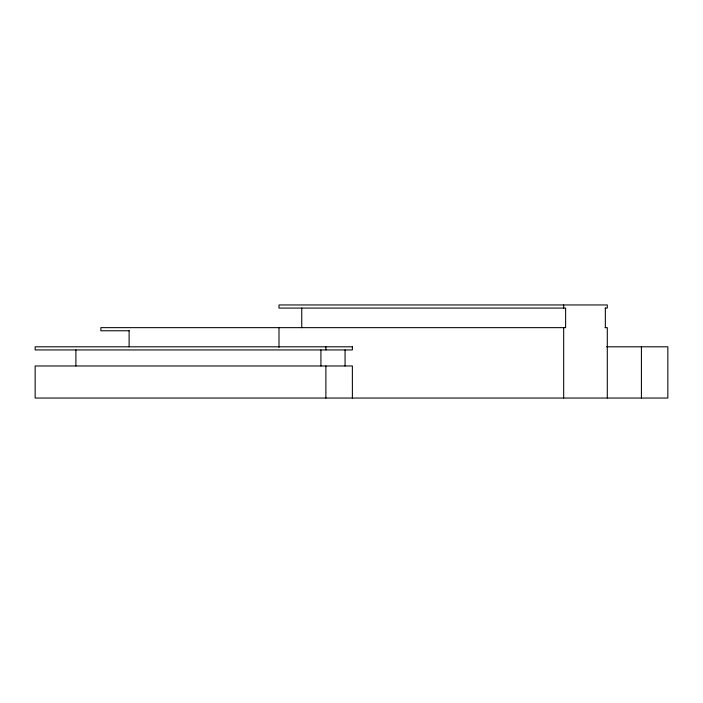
<?xml version="1.0" encoding="UTF-8"?>
<svg xmlns="http://www.w3.org/2000/svg" width="703" height="703" viewBox="0 0 703 703"><rect width="100%" height="100%" fill="white"/><g stroke="black" fill="none" stroke-linecap="round" stroke-linejoin="round"><path stroke-width="1.05" d="M605.107 308.081L607.295 308.081L607.295 304.953L278.994 304.953L278.994 308.081L565.625 308.081L565.625 327.642L100.872 327.642L100.872 330.77L129.22 330.77M605.107 327.642L607.295 327.642L607.295 398.047M606.54 346.807L667.85 346.807L667.85 398.047L35.15 398.047L35.15 365.973L352.37 365.973L352.388 398.047M641.417 346.807L641.417 398.047M605.345 308.081L605.345 327.642M563.674 304.953L563.674 308.081M563.674 327.642L563.674 398.047M345.059 349.936L345.059 365.973M325.884 346.807L325.884 349.936M325.884 365.973L325.884 398.047M320.92 349.936L320.92 365.973M301.754 308.081L301.754 327.642M278.994 327.642L278.994 347.352M129.115 330.77L129.115 346.807M75.898 349.936L75.898 365.973M352.388 346.807L35.15 346.807L35.15 349.936L352.388 349.936L352.388 346.807"/></g></svg>
